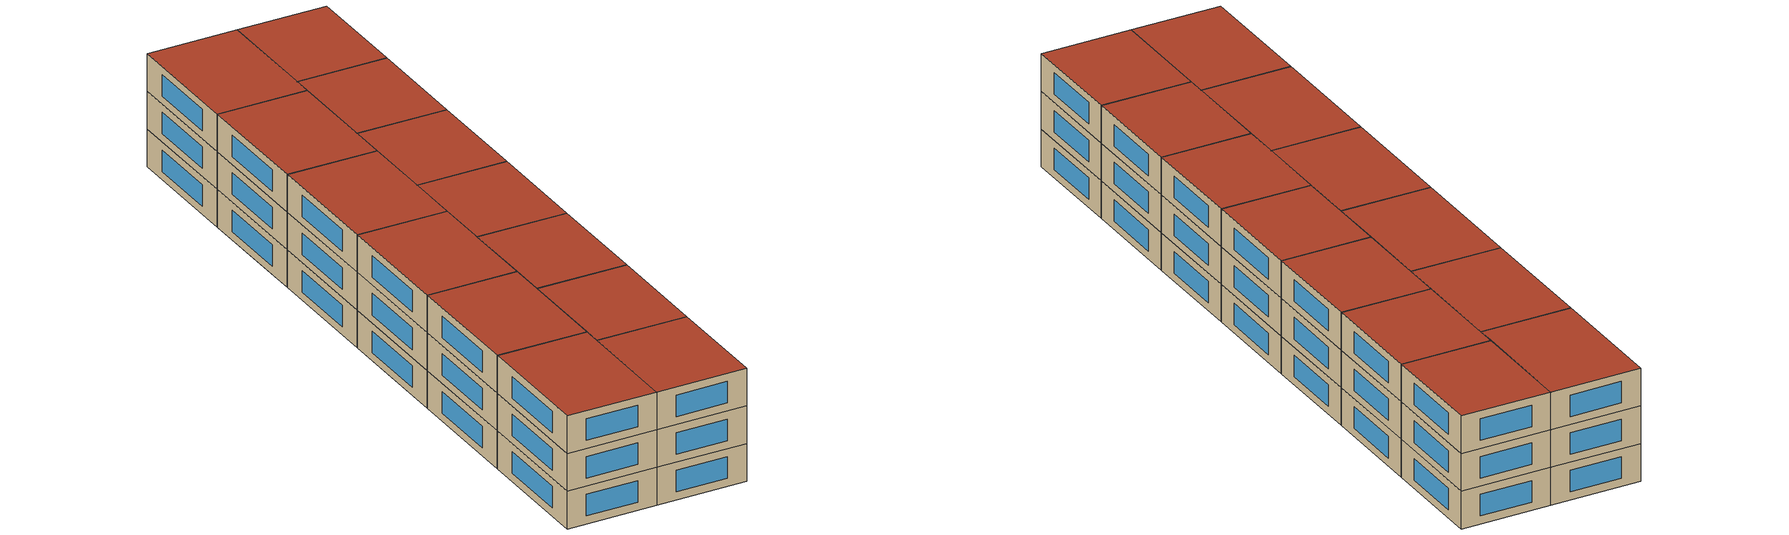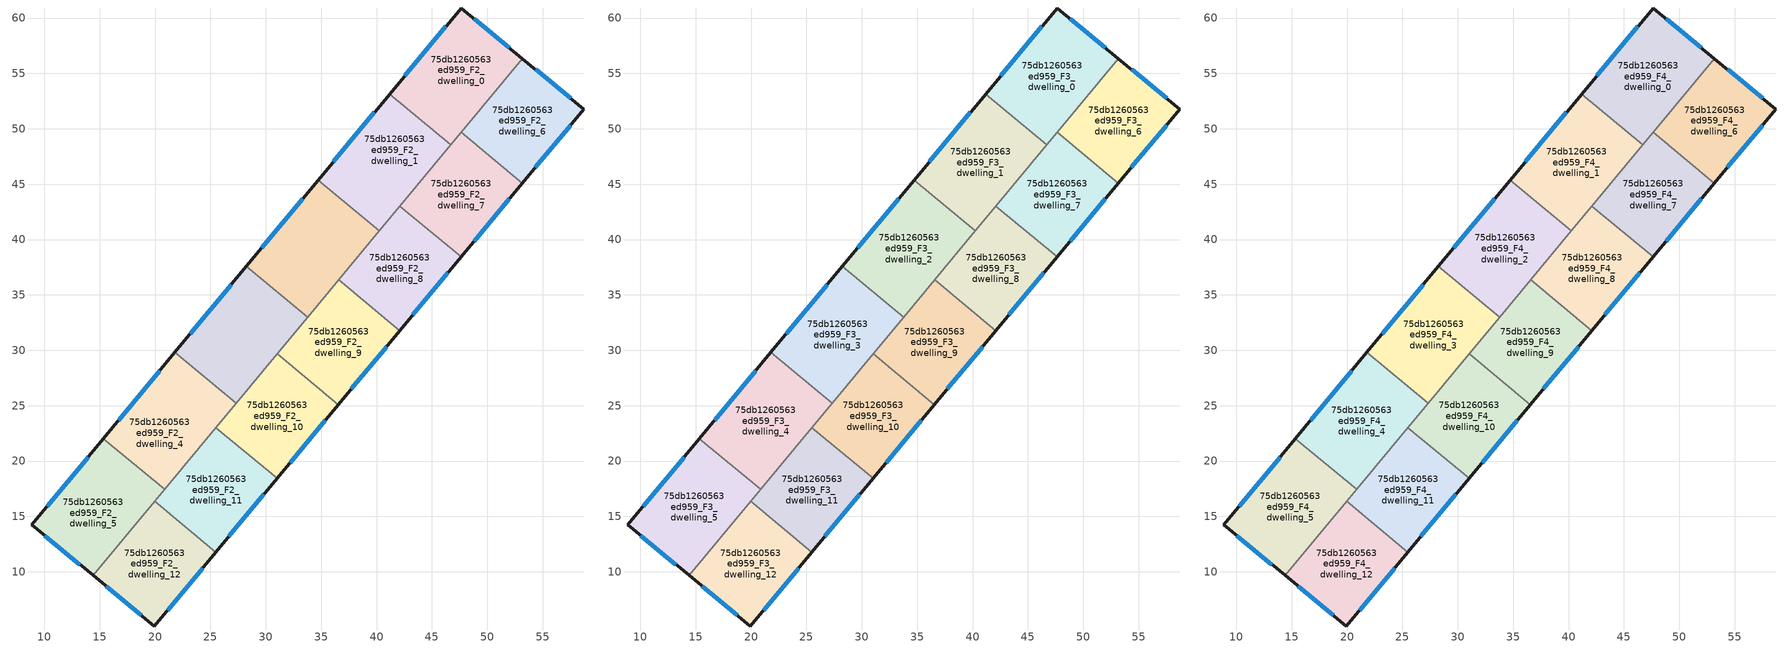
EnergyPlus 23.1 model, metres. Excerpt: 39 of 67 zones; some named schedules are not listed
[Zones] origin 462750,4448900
75db1260563ed959_F2_dwelling_0
 floor to 75db1260563ed959_F1_dwelling_1 (EU_floor_Construction): 53.17,56.34 47.63,49.67 42.11,54.26 47.63,60.9 z6
 floor adiabatic (EU_floor_Construction): 47.63,49.67 46.7,48.55 41.18,53.14 42.11,54.26 z6
 wall outside (EU_wall_Construction): 53.17,56.34 47.63,60.9 41.18,53.14 z6:9
 wall to 75db1260563ed959_F2_dwelling_1 (EU_wall_Construction): 41.18,53.14 46.7,48.55 z6:9
 wall to 75db1260563ed959_F2_dwelling_6 (EU_wall_Construction): 47.64,49.68 53.17,56.34 z6:9
 wall to 75db1260563ed959_F2_dwelling_7 (EU_wall_Construction): 46.7,48.55 47.64,49.68 z6:9
 window (EU_Window_Construction): 51.98,57.31 48.81,59.92 / 46.25,59.24 42.56,54.8 z6.64:8.36
75db1260563ed959_F2_dwelling_1
 floor adiabatic (EU_floor_Construction): 46.7,48.55 42.09,43 36.57,47.59 41.18,53.14 z6
 floor to 75db1260563ed959_F1_dwelling_5 (EU_floor_Construction): 42.09,43 40.24,40.77 34.72,45.36 36.57,47.59 z6
 wall outside (EU_wall_Construction): 41.18,53.14 34.72,45.36 z6:9
 wall to 75db1260563ed959_F2_dwelling_2 (EU_wall_Construction): 34.72,45.36 40.24,40.77 z6:9
 wall to 75db1260563ed959_F2_dwelling_7 (EU_wall_Construction): 42.1,43.01 46.7,48.55 z6:9
 wall to 75db1260563ed959_F2_dwelling_8 (EU_wall_Construction): 40.24,40.77 42.1,43.01 z6:9
 window (EU_Window_Construction): 39.79,51.47 36.1,47.02 z6.64:8.36
75db1260563ed959_F2_dwelling_10
 floor adiabatic (EU_floor_Construction): 36.54,25.08 31.02,18.43 25.49,23.02 31.02,29.67 z6
 floor to 75db1260563ed959_F1_dwelling_6 (EU_floor_Construction): 36.55,25.09 36.54,25.08 31.02,29.67 31.03,29.68 z6
 wall outside (EU_wall_Construction): 31.02,18.43 36.55,25.09 z6:9
 wall to 75db1260563ed959_F2_dwelling_9 (EU_wall_Construction): 36.55,25.09 31.03,29.68 z6:9
 wall to 75db1260563ed959_F2_dwelling_11 (EU_wall_Construction): 25.49,23.02 31.02,18.43 z6:9
 wall to 75db1260563ed959_F2_dwelling_3 (EU_wall_Construction): 31.03,29.68 27.32,25.22 z6:9
 wall to 75db1260563ed959_F2_dwelling_4 (EU_wall_Construction): 27.32,25.22 25.49,23.02 z6:9
 window (EU_Window_Construction): 32.2,19.86 35.37,23.67 z6.64:8.36
75db1260563ed959_F2_dwelling_11
 floor adiabatic (EU_floor_Construction): 31.02,18.43 25.48,11.76 19.96,16.35 25.49,23.02 z6
 wall outside (EU_wall_Construction): 25.48,11.76 31.02,18.43 z6:9
 wall to 75db1260563ed959_F2_dwelling_12 (EU_wall_Construction): 19.96,16.35 25.48,11.76 z6:9
 wall to 75db1260563ed959_F2_dwelling_4 (EU_wall_Construction): 25.49,23.02 20.86,17.44 z6:9
 wall to 75db1260563ed959_F2_dwelling_5 (EU_wall_Construction): 20.86,17.44 19.96,16.35 z6:9
 window (EU_Window_Construction): 26.67,13.19 29.83,17 z6.64:8.36
75db1260563ed959_F2_dwelling_12
 floor to 75db1260563ed959_F1_dwelling_12 (EU_floor_Construction): 25.47,11.75 19.95,5.11 14.41,9.67 19.95,16.34 z6
 floor to 75db1260563ed959_F1_dwelling_10 (EU_floor_Construction): 25.48,11.76 25.47,11.75 19.95,16.34 19.96,16.35 z6
 wall outside (EU_wall_Construction): 14.41,9.67 19.95,5.11 25.48,11.76 z6:9
 wall to 75db1260563ed959_F2_dwelling_5 (EU_wall_Construction): 19.96,16.35 14.41,9.67 z6:9
 window (EU_Window_Construction): 21.14,6.53 24.3,10.34 / 15.6,8.7 18.77,6.09 z6.64:8.36
75db1260563ed959_F2_dwelling_2
 floor adiabatic (EU_floor_Construction): 40.24,40.77 36.56,36.34 31.04,40.93 34.72,45.36 z6
 floor to 75db1260563ed959_F1_dwelling_7 (EU_floor_Construction): 36.56,36.34 33.78,33 28.26,37.58 31.04,40.93 z6
 wall outside (EU_wall_Construction): 34.72,45.36 28.26,37.58 z6:9
 wall to 75db1260563ed959_F2_dwelling_3 (EU_wall_Construction): 28.26,37.58 33.78,33 z6:9
 wall to 75db1260563ed959_F2_dwelling_8 (EU_wall_Construction): 36.57,36.35 40.24,40.77 z6:9
 wall to 75db1260563ed959_F2_dwelling_9 (EU_wall_Construction): 33.78,32.99 36.57,36.35 z6:9
 window (EU_Window_Construction): 33.33,43.69 29.64,39.25 z6.64:8.36
75db1260563ed959_F2_dwelling_3
 floor adiabatic (EU_floor_Construction): 31.02,29.67 27.32,25.22 21.8,29.81 25.5,34.26 z6
 floor to 75db1260563ed959_F1_dwelling_7 (EU_floor_Construction): 33.78,33 31.02,29.67 25.5,34.26 28.26,37.58 z6
 wall outside (EU_wall_Construction): 28.26,37.58 21.8,29.81 z6:9
 wall to 75db1260563ed959_F2_dwelling_4 (EU_wall_Construction): 21.8,29.81 27.32,25.22 z6:9
 wall to 75db1260563ed959_F2_dwelling_9 (EU_wall_Construction): 31.03,29.68 33.78,33 z6:9
 window (EU_Window_Construction): 26.87,35.92 23.18,31.47 z6.64:8.36
75db1260563ed959_F2_dwelling_4
 floor to 75db1260563ed959_F1_dwelling_11 (EU_floor_Construction): 25.48,23.01 20.86,17.44 15.34,22.03 19.96,27.59 z6
 floor adiabatic (EU_floor_Construction): 27.32,25.22 25.48,23.01 19.96,27.59 21.8,29.81 z6
 wall outside (EU_wall_Construction): 21.8,29.81 15.34,22.03 z6:9
 wall to 75db1260563ed959_F2_dwelling_5 (EU_wall_Construction): 15.34,22.03 20.86,17.44 z6:9
 window (EU_Window_Construction): 20.42,28.14 16.72,23.69 z6.64:8.36
75db1260563ed959_F2_dwelling_5
 floor to 75db1260563ed959_F1_dwelling_13 (EU_floor_Construction): 19.94,16.35 14.4,9.68 8.87,14.24 14.42,20.93 z6
 floor to 75db1260563ed959_F1_dwelling_11 (EU_floor_Construction): 20.86,17.44 19.95,16.34 14.42,20.93 15.34,22.03 z6
 wall outside (EU_wall_Construction): 15.34,22.03 8.87,14.24 14.41,9.67 z6:9
 window (EU_Window_Construction): 10.06,13.26 13.22,10.65 / 13.95,20.36 10.26,15.91 z6.64:8.36
75db1260563ed959_F2_dwelling_6
 floor to 75db1260563ed959_F1_dwelling_0 (EU_floor_Construction): 58.71,51.77 53.16,45.09 47.65,49.67 53.18,56.33 z6
 floor to 75db1260563ed959_F1_dwelling_1 (EU_floor_Construction): 53.18,56.33 47.65,49.67 47.64,49.68 53.17,56.34 z6
 wall outside (EU_wall_Construction): 53.16,45.09 58.71,51.77 53.17,56.34 z6:9
 wall to 75db1260563ed959_F2_dwelling_7 (EU_wall_Construction): 47.64,49.68 53.16,45.09 z6:9
 window (EU_Window_Construction): 57.52,52.75 54.35,55.36 / 54.35,46.52 57.52,50.34 z6.64:8.36
75db1260563ed959_F2_dwelling_7
 floor to 75db1260563ed959_F1_dwelling_2 (EU_floor_Construction): 53.16,45.08 47.63,38.43 42.1,43.01 47.63,49.67 z6
 floor to 75db1260563ed959_F1_dwelling_0 (EU_floor_Construction): 53.16,45.09 53.16,45.08 47.64,49.66 47.65,49.67 z6
 wall outside (EU_wall_Construction): 47.63,38.43 53.16,45.09 z6:9
 wall to 75db1260563ed959_F2_dwelling_8 (EU_wall_Construction): 42.1,43.01 47.63,38.43 z6:9
 window (EU_Window_Construction): 48.81,39.85 51.98,43.66 z6.64:8.36
75db1260563ed959_F2_dwelling_8
 floor to 75db1260563ed959_F1_dwelling_4 (EU_floor_Construction): 47.62,38.42 42.09,31.76 36.57,36.35 42.09,43 z6
 floor to 75db1260563ed959_F1_dwelling_2 (EU_floor_Construction): 47.63,38.43 47.62,38.42 42.1,43 42.1,43.01 z6
 wall outside (EU_wall_Construction): 42.09,31.76 47.63,38.43 z6:9
 wall to 75db1260563ed959_F2_dwelling_9 (EU_wall_Construction): 36.57,36.35 42.09,31.76 z6:9
 window (EU_Window_Construction): 43.28,33.19 46.44,37 z6.64:8.36
75db1260563ed959_F2_dwelling_9
 floor to 75db1260563ed959_F1_dwelling_6 (EU_floor_Construction): 42.08,31.75 36.55,25.09 31.03,29.68 36.56,36.34 z6
 floor to 75db1260563ed959_F1_dwelling_4 (EU_floor_Construction): 42.09,31.76 42.08,31.75 36.56,36.34 36.57,36.35 z6
 wall outside (EU_wall_Construction): 36.55,25.09 42.09,31.76 z6:9
 window (EU_Window_Construction): 37.74,26.52 40.9,30.33 z6.64:8.36
75db1260563ed959_F3_dwelling_0
 floor to 75db1260563ed959_F2_dwelling_0 (EU_floor_Construction): 53.17,56.34 46.7,48.55 41.18,53.14 47.63,60.9 z9
 wall outside (EU_wall_Construction): 53.17,56.34 47.63,60.9 41.18,53.14 z9:12
 wall to 75db1260563ed959_F3_dwelling_1 (EU_wall_Construction): 41.18,53.14 46.7,48.55 z9:12
 wall to 75db1260563ed959_F3_dwelling_6 (EU_wall_Construction): 47.64,49.68 53.17,56.34 z9:12
 wall to 75db1260563ed959_F3_dwelling_7 (EU_wall_Construction): 46.7,48.55 47.64,49.68 z9:12
 window (EU_Window_Construction): 51.98,57.31 48.81,59.92 / 46.25,59.24 42.56,54.8 z9.64:11.36
75db1260563ed959_F3_dwelling_1
 floor to 75db1260563ed959_F2_dwelling_1 (EU_floor_Construction): 46.7,48.55 40.24,40.77 34.72,45.36 41.18,53.14 z9
 wall outside (EU_wall_Construction): 41.18,53.14 34.72,45.36 z9:12
 wall to 75db1260563ed959_F3_dwelling_2 (EU_wall_Construction): 34.72,45.36 40.24,40.77 z9:12
 wall to 75db1260563ed959_F3_dwelling_7 (EU_wall_Construction): 42.1,43.01 46.7,48.55 z9:12
 wall to 75db1260563ed959_F3_dwelling_8 (EU_wall_Construction): 40.24,40.77 42.1,43.01 z9:12
 window (EU_Window_Construction): 39.79,51.47 36.1,47.02 z9.64:11.36
75db1260563ed959_F3_dwelling_10
 floor to 75db1260563ed959_F2_dwelling_10 (EU_floor_Construction): 36.55,25.09 31.02,18.43 25.49,23.02 31.03,29.68 z9
 wall outside (EU_wall_Construction): 31.02,18.43 36.55,25.09 z9:12
 wall to 75db1260563ed959_F3_dwelling_9 (EU_wall_Construction): 36.55,25.09 31.03,29.68 z9:12
 wall to 75db1260563ed959_F3_dwelling_11 (EU_wall_Construction): 25.49,23.02 31.02,18.43 z9:12
 wall to 75db1260563ed959_F3_dwelling_3 (EU_wall_Construction): 31.03,29.68 27.32,25.22 z9:12
 wall to 75db1260563ed959_F3_dwelling_4 (EU_wall_Construction): 27.32,25.22 25.49,23.02 z9:12
 window (EU_Window_Construction): 32.2,19.86 35.37,23.67 z9.64:11.36
75db1260563ed959_F3_dwelling_11
 floor to 75db1260563ed959_F2_dwelling_11 (EU_floor_Construction): 31.02,18.43 25.48,11.76 19.96,16.35 25.49,23.02 z9
 wall outside (EU_wall_Construction): 25.48,11.76 31.02,18.43 z9:12
 wall to 75db1260563ed959_F3_dwelling_12 (EU_wall_Construction): 19.96,16.35 25.48,11.76 z9:12
 wall to 75db1260563ed959_F3_dwelling_4 (EU_wall_Construction): 25.49,23.02 20.86,17.44 z9:12
 wall to 75db1260563ed959_F3_dwelling_5 (EU_wall_Construction): 20.86,17.44 19.96,16.35 z9:12
 window (EU_Window_Construction): 26.67,13.19 29.83,17 z9.64:11.36
75db1260563ed959_F3_dwelling_12
 floor to 75db1260563ed959_F2_dwelling_12 (EU_floor_Construction): 25.48,11.76 19.95,5.11 14.41,9.67 19.96,16.35 z9
 wall outside (EU_wall_Construction): 14.41,9.67 19.95,5.11 25.48,11.76 z9:12
 wall to 75db1260563ed959_F3_dwelling_5 (EU_wall_Construction): 19.96,16.35 14.41,9.67 z9:12
 window (EU_Window_Construction): 21.14,6.53 24.3,10.34 / 15.6,8.7 18.77,6.09 z9.64:11.36
75db1260563ed959_F3_dwelling_2
 floor to 75db1260563ed959_F2_dwelling_2 (EU_floor_Construction): 40.24,40.77 33.78,33 28.26,37.58 34.72,45.36 z9
 wall outside (EU_wall_Construction): 34.72,45.36 28.26,37.58 z9:12
 wall to 75db1260563ed959_F3_dwelling_3 (EU_wall_Construction): 28.26,37.58 33.78,33 z9:12
 wall to 75db1260563ed959_F3_dwelling_8 (EU_wall_Construction): 36.57,36.35 40.24,40.77 z9:12
 wall to 75db1260563ed959_F3_dwelling_9 (EU_wall_Construction): 33.78,32.99 36.57,36.35 z9:12
 window (EU_Window_Construction): 33.33,43.69 29.64,39.25 z9.64:11.36
75db1260563ed959_F3_dwelling_3
 floor to 75db1260563ed959_F2_dwelling_3 (EU_floor_Construction): 33.78,33 27.32,25.22 21.8,29.81 28.26,37.58 z9
 wall outside (EU_wall_Construction): 28.26,37.58 21.8,29.81 z9:12
 wall to 75db1260563ed959_F3_dwelling_4 (EU_wall_Construction): 21.8,29.81 27.32,25.22 z9:12
 wall to 75db1260563ed959_F3_dwelling_9 (EU_wall_Construction): 31.03,29.68 33.78,33 z9:12
 window (EU_Window_Construction): 26.87,35.92 23.18,31.47 z9.64:11.36
75db1260563ed959_F3_dwelling_4
 floor to 75db1260563ed959_F2_dwelling_4 (EU_floor_Construction): 27.32,25.22 20.86,17.44 15.34,22.03 21.8,29.81 z9
 wall outside (EU_wall_Construction): 21.8,29.81 15.34,22.03 z9:12
 wall to 75db1260563ed959_F3_dwelling_5 (EU_wall_Construction): 15.34,22.03 20.86,17.44 z9:12
 window (EU_Window_Construction): 20.42,28.14 16.72,23.69 z9.64:11.36
75db1260563ed959_F3_dwelling_5
 floor to 75db1260563ed959_F2_dwelling_5 (EU_floor_Construction): 20.86,17.44 14.41,9.67 8.87,14.24 15.34,22.03 z9
 wall outside (EU_wall_Construction): 15.34,22.03 8.87,14.24 14.41,9.67 z9:12
 window (EU_Window_Construction): 10.06,13.26 13.22,10.65 / 13.95,20.36 10.26,15.91 z9.64:11.36
75db1260563ed959_F3_dwelling_6
 floor to 75db1260563ed959_F2_dwelling_6 (EU_floor_Construction): 58.71,51.77 53.16,45.09 47.64,49.68 53.17,56.34 z9
 wall outside (EU_wall_Construction): 53.16,45.09 58.71,51.77 53.17,56.34 z9:12
 wall to 75db1260563ed959_F3_dwelling_7 (EU_wall_Construction): 47.64,49.68 53.16,45.09 z9:12
 window (EU_Window_Construction): 57.52,52.75 54.35,55.36 / 54.35,46.52 57.52,50.34 z9.64:11.36
75db1260563ed959_F3_dwelling_7
 floor to 75db1260563ed959_F2_dwelling_7 (EU_floor_Construction): 53.16,45.09 47.63,38.43 42.1,43.01 47.64,49.68 z9
 wall outside (EU_wall_Construction): 47.63,38.43 53.16,45.09 z9:12
 wall to 75db1260563ed959_F3_dwelling_8 (EU_wall_Construction): 42.1,43.01 47.63,38.43 z9:12
 window (EU_Window_Construction): 48.81,39.85 51.98,43.66 z9.64:11.36
75db1260563ed959_F3_dwelling_8
 floor to 75db1260563ed959_F2_dwelling_8 (EU_floor_Construction): 47.63,38.43 42.09,31.76 36.57,36.35 42.1,43.01 z9
 wall outside (EU_wall_Construction): 42.09,31.76 47.63,38.43 z9:12
 wall to 75db1260563ed959_F3_dwelling_9 (EU_wall_Construction): 36.57,36.35 42.09,31.76 z9:12
 window (EU_Window_Construction): 43.28,33.19 46.44,37 z9.64:11.36
75db1260563ed959_F3_dwelling_9
 floor to 75db1260563ed959_F2_dwelling_9 (EU_floor_Construction): 42.09,31.76 36.55,25.09 31.03,29.68 36.57,36.35 z9
 wall outside (EU_wall_Construction): 36.55,25.09 42.09,31.76 z9:12
 window (EU_Window_Construction): 37.74,26.52 40.9,30.33 z9.64:11.36
75db1260563ed959_F4_dwelling_0
 floor to 75db1260563ed959_F3_dwelling_0 (EU_floor_Construction): 53.17,56.34 46.7,48.55 41.18,53.14 47.63,60.9 z12
 wall outside (EU_wall_Construction): 53.17,56.34 47.63,60.9 41.18,53.14 z12:15
 wall to 75db1260563ed959_F4_dwelling_1 (EU_wall_Construction): 41.18,53.14 46.7,48.55 z12:15
 wall to 75db1260563ed959_F4_dwelling_6 (EU_wall_Construction): 47.64,49.68 53.17,56.34 z12:15
 wall to 75db1260563ed959_F4_dwelling_7 (EU_wall_Construction): 46.7,48.55 47.64,49.68 z12:15
 window (EU_Window_Construction): 51.98,57.31 48.81,59.92 / 46.25,59.24 42.56,54.8 z12.64:14.36
 roof outside (EU_roof_Construction): 46.7,48.55 53.17,56.34 47.63,60.9 41.18,53.14 z15
75db1260563ed959_F4_dwelling_1
 floor to 75db1260563ed959_F3_dwelling_1 (EU_floor_Construction): 46.7,48.55 40.24,40.77 34.72,45.36 41.18,53.14 z12
 wall outside (EU_wall_Construction): 41.18,53.14 34.72,45.36 z12:15
 wall to 75db1260563ed959_F4_dwelling_2 (EU_wall_Construction): 34.72,45.36 40.24,40.77 z12:15
 wall to 75db1260563ed959_F4_dwelling_7 (EU_wall_Construction): 42.1,43.01 46.7,48.55 z12:15
 wall to 75db1260563ed959_F4_dwelling_8 (EU_wall_Construction): 40.24,40.77 42.1,43.01 z12:15
 window (EU_Window_Construction): 39.79,51.47 36.1,47.02 z12.64:14.36
 roof outside (EU_roof_Construction): 40.24,40.77 46.7,48.55 41.18,53.14 34.72,45.36 z15
75db1260563ed959_F4_dwelling_10
 floor to 75db1260563ed959_F3_dwelling_10 (EU_floor_Construction): 36.55,25.09 31.02,18.43 25.49,23.02 31.03,29.68 z12
 wall outside (EU_wall_Construction): 31.02,18.43 36.55,25.09 z12:15
 wall to 75db1260563ed959_F4_dwelling_9 (EU_wall_Construction): 36.55,25.09 31.03,29.68 z12:15
 wall to 75db1260563ed959_F4_dwelling_11 (EU_wall_Construction): 25.49,23.02 31.02,18.43 z12:15
 wall to 75db1260563ed959_F4_dwelling_3 (EU_wall_Construction): 31.03,29.68 27.32,25.22 z12:15
 wall to 75db1260563ed959_F4_dwelling_4 (EU_wall_Construction): 27.32,25.22 25.49,23.02 z12:15
 window (EU_Window_Construction): 32.2,19.86 35.37,23.67 z12.64:14.36
 roof outside (EU_roof_Construction): 31.02,18.43 36.55,25.09 31.03,29.68 25.49,23.02 z15
75db1260563ed959_F4_dwelling_11
 floor to 75db1260563ed959_F3_dwelling_11 (EU_floor_Construction): 31.02,18.43 25.48,11.76 19.96,16.35 25.49,23.02 z12
 wall outside (EU_wall_Construction): 25.48,11.76 31.02,18.43 z12:15
 wall to 75db1260563ed959_F4_dwelling_12 (EU_wall_Construction): 19.96,16.35 25.48,11.76 z12:15
 wall to 75db1260563ed959_F4_dwelling_4 (EU_wall_Construction): 25.49,23.02 20.86,17.44 z12:15
 wall to 75db1260563ed959_F4_dwelling_5 (EU_wall_Construction): 20.86,17.44 19.96,16.35 z12:15
 window (EU_Window_Construction): 26.67,13.19 29.83,17 z12.64:14.36
 roof outside (EU_roof_Construction): 25.48,11.76 31.02,18.43 25.49,23.02 19.96,16.35 z15
75db1260563ed959_F4_dwelling_12
 floor to 75db1260563ed959_F3_dwelling_12 (EU_floor_Construction): 25.48,11.76 19.95,5.11 14.41,9.67 19.96,16.35 z12
 wall outside (EU_wall_Construction): 14.41,9.67 19.95,5.11 25.48,11.76 z12:15
 wall to 75db1260563ed959_F4_dwelling_5 (EU_wall_Construction): 19.96,16.35 14.41,9.67 z12:15
 window (EU_Window_Construction): 21.14,6.53 24.3,10.34 / 15.6,8.7 18.77,6.09 z12.64:14.36
 roof outside (EU_roof_Construction): 19.95,5.11 25.48,11.76 19.96,16.35 14.41,9.67 z15
75db1260563ed959_F4_dwelling_2
 floor to 75db1260563ed959_F3_dwelling_2 (EU_floor_Construction): 40.24,40.77 33.78,33 28.26,37.58 34.72,45.36 z12
 wall outside (EU_wall_Construction): 34.72,45.36 28.26,37.58 z12:15
 wall to 75db1260563ed959_F4_dwelling_3 (EU_wall_Construction): 28.26,37.58 33.78,33 z12:15
 wall to 75db1260563ed959_F4_dwelling_8 (EU_wall_Construction): 36.57,36.35 40.24,40.77 z12:15
 wall to 75db1260563ed959_F4_dwelling_9 (EU_wall_Construction): 33.78,32.99 36.57,36.35 z12:15
 window (EU_Window_Construction): 33.33,43.69 29.64,39.25 z12.64:14.36
 roof outside (EU_roof_Construction): 33.78,33 40.24,40.77 34.72,45.36 28.26,37.58 z15
75db1260563ed959_F4_dwelling_3
 floor to 75db1260563ed959_F3_dwelling_3 (EU_floor_Construction): 33.78,33 27.32,25.22 21.8,29.81 28.26,37.58 z12
 wall outside (EU_wall_Construction): 28.26,37.58 21.8,29.81 z12:15
 wall to 75db1260563ed959_F4_dwelling_4 (EU_wall_Construction): 21.8,29.81 27.32,25.22 z12:15
 wall to 75db1260563ed959_F4_dwelling_9 (EU_wall_Construction): 31.03,29.68 33.78,33 z12:15
 window (EU_Window_Construction): 26.87,35.92 23.18,31.47 z12.64:14.36
 roof outside (EU_roof_Construction): 27.32,25.22 33.78,33 28.26,37.58 21.8,29.81 z15
75db1260563ed959_F4_dwelling_4
 floor to 75db1260563ed959_F3_dwelling_4 (EU_floor_Construction): 27.32,25.22 20.86,17.44 15.34,22.03 21.8,29.81 z12
 wall outside (EU_wall_Construction): 21.8,29.81 15.34,22.03 z12:15
 wall to 75db1260563ed959_F4_dwelling_5 (EU_wall_Construction): 15.34,22.03 20.86,17.44 z12:15
 window (EU_Window_Construction): 20.42,28.14 16.72,23.69 z12.64:14.36
 roof outside (EU_roof_Construction): 20.86,17.44 27.32,25.22 21.8,29.81 15.34,22.03 z15
75db1260563ed959_F4_dwelling_5
 floor to 75db1260563ed959_F3_dwelling_5 (EU_floor_Construction): 20.86,17.44 14.41,9.67 8.87,14.24 15.34,22.03 z12
 wall outside (EU_wall_Construction): 15.34,22.03 8.87,14.24 14.41,9.67 z12:15
 window (EU_Window_Construction): 10.06,13.26 13.22,10.65 / 13.95,20.36 10.26,15.91 z12.64:14.36
 roof outside (EU_roof_Construction): 14.41,9.67 20.86,17.44 15.34,22.03 8.87,14.24 z15
75db1260563ed959_F4_dwelling_6
 floor to 75db1260563ed959_F3_dwelling_6 (EU_floor_Construction): 58.71,51.77 53.16,45.09 47.64,49.68 53.17,56.34 z12
 wall outside (EU_wall_Construction): 53.16,45.09 58.71,51.77 53.17,56.34 z12:15
 wall to 75db1260563ed959_F4_dwelling_7 (EU_wall_Construction): 47.64,49.68 53.16,45.09 z12:15
 window (EU_Window_Construction): 57.52,52.75 54.35,55.36 / 54.35,46.52 57.52,50.34 z12.64:14.36
 roof outside (EU_roof_Construction): 53.16,45.09 58.71,51.77 53.17,56.34 47.64,49.68 z15
75db1260563ed959_F4_dwelling_7
 floor to 75db1260563ed959_F3_dwelling_7 (EU_floor_Construction): 53.16,45.09 47.63,38.43 42.1,43.01 47.64,49.68 z12
 wall outside (EU_wall_Construction): 47.63,38.43 53.16,45.09 z12:15
 wall to 75db1260563ed959_F4_dwelling_8 (EU_wall_Construction): 42.1,43.01 47.63,38.43 z12:15
 window (EU_Window_Construction): 48.81,39.85 51.98,43.66 z12.64:14.36
 roof outside (EU_roof_Construction): 47.63,38.43 53.16,45.09 47.64,49.68 42.1,43.01 z15
75db1260563ed959_F4_dwelling_8
 floor to 75db1260563ed959_F3_dwelling_8 (EU_floor_Construction): 47.63,38.43 42.09,31.76 36.57,36.35 42.1,43.01 z12
 wall outside (EU_wall_Construction): 42.09,31.76 47.63,38.43 z12:15
 wall to 75db1260563ed959_F4_dwelling_9 (EU_wall_Construction): 36.57,36.35 42.09,31.76 z12:15
 window (EU_Window_Construction): 43.28,33.19 46.44,37 z12.64:14.36
 roof outside (EU_roof_Construction): 42.09,31.76 47.63,38.43 42.1,43.01 36.57,36.35 z15
75db1260563ed959_F4_dwelling_9
 floor to 75db1260563ed959_F3_dwelling_9 (EU_floor_Construction): 42.09,31.76 36.55,25.09 31.03,29.68 36.57,36.35 z12
 wall outside (EU_wall_Construction): 36.55,25.09 42.09,31.76 z12:15
 window (EU_Window_Construction): 37.74,26.52 40.9,30.33 z12.64:14.36
 roof outside (EU_roof_Construction): 36.55,25.09 42.09,31.76 36.57,36.35 31.03,29.68 z15
[Building]
EU S2 Campaign: North Axis=0; Terrain=City; Solar Distribution=FullExterior
[Site:Location]
Yerevan-Zvartnots.Intl.AP: Latitude=40.15; Longitude=44.383; Time Zone=4; Elevation=854
[SizingPeriod:WeatherFileDays]
AnnualSizingPeriod: Begin Month=1; Begin Day of Month=1; End Month=12; End Day of Month=31; Day of Week for Start Day=Monday; Use Weather File Daylight Saving Period=No; Use Weather File Rain and Snow Indicators=No
[MATERIAL]
EU_InternalMass_Material: Roughness=MediumRough; Thickness=0.1; Conductivity=1; Density=1800; Specific Heat=900; Thermal Absorptance=0.9; Solar Absorptance=0.7; Visible Absorptance=0.7
[MATERIAL:NOMASS] Roughness=MediumRough; Thermal Absorptance=0.9; Solar Absorptance=0.7; Visible Absorptance=0.7
Name | Thermal Resistance
EU_wall_NoMass | 1.05043
EU_roof_NoMass | 1.45357
EU_floor_NoMass | 0.478065
[WINDOWMATERIAL:SIMPLEGLAZINGSYSTEM]
EU_Window_SimpleGlazing: UFactor=2.5566; Solar Heat Gain Coefficient=0.75; Visible Transmittance=0.75
[CONSTRUCTION]
EU_wall_Construction: EU_wall_NoMass
EU_roof_Construction: EU_roof_NoMass
EU_floor_Construction: EU_floor_NoMass
EU_Window_Construction: EU_Window_SimpleGlazing
EU_InternalMass_Construction: EU_InternalMass_Material
[ZONE] Type=1; Multiplier=1; Ceiling Height=autocalculate; Floor Area=autocalculate; Part of Total Floor Area=Yes
Name | Volume
75db1260563ed959_F2_dwelling_0; 75db1260563ed959_F3_dwelling_0; 75db1260563ed959_F4_dwelling_0; 75db1260563ed959_F2_dwelling_5; 75db1260563ed959_F3_dwelling_5; 75db1260563ed959_F4_dwelling_5 | 217.751
75db1260563ed959_F2_dwelling_1; 75db1260563ed959_F3_dwelling_1; 75db1260563ed959_F4_dwelling_1; 75db1260563ed959_F2_dwelling_4; 75db1260563ed959_F3_dwelling_4; 75db1260563ed959_F4_dwelling_4 | 217.753
75db1260563ed959_F2_dwelling_10; 75db1260563ed959_F3_dwelling_10; 75db1260563ed959_F4_dwelling_10 | 186.663
75db1260563ed959_F2_dwelling_11; 75db1260563ed959_F3_dwelling_11; 75db1260563ed959_F4_dwelling_11; 75db1260563ed959_F2_dwelling_7; 75db1260563ed959_F3_dwelling_7; 75db1260563ed959_F4_dwelling_7 | 186.68
75db1260563ed959_F2_dwelling_12; 75db1260563ed959_F3_dwelling_12; 75db1260563ed959_F4_dwelling_12; 75db1260563ed959_F2_dwelling_6; 75db1260563ed959_F3_dwelling_6; 75db1260563ed959_F4_dwelling_6 | 186.677
75db1260563ed959_F2_dwelling_2; 75db1260563ed959_F3_dwelling_2; 75db1260563ed959_F4_dwelling_2 | 217.74
75db1260563ed959_F2_dwelling_3; 75db1260563ed959_F3_dwelling_3; 75db1260563ed959_F4_dwelling_3 | 217.723
75db1260563ed959_F2_dwelling_8; 75db1260563ed959_F3_dwelling_8; 75db1260563ed959_F4_dwelling_8 | 186.65
75db1260563ed959_F2_dwelling_9; 75db1260563ed959_F3_dwelling_9; 75db1260563ed959_F4_dwelling_9 | 186.694
[INTERNALMASS] Construction=EU_InternalMass_Construction
Name | Zone or ZoneList | Surface Area
75db1260563ed959_F2_dwelling_0_EU_InternalMass | 75db1260563ed959_F2_dwelling_0 | 72.5836
75db1260563ed959_F2_dwelling_1_EU_InternalMass | 75db1260563ed959_F2_dwelling_1 | 72.5844
75db1260563ed959_F2_dwelling_2_EU_InternalMass | 75db1260563ed959_F2_dwelling_2 | 72.5798
75db1260563ed959_F2_dwelling_3_EU_InternalMass | 75db1260563ed959_F2_dwelling_3 | 72.5743
75db1260563ed959_F2_dwelling_4_EU_InternalMass | 75db1260563ed959_F2_dwelling_4 | 72.5844
75db1260563ed959_F2_dwelling_5_EU_InternalMass | 75db1260563ed959_F2_dwelling_5 | 72.5836
75db1260563ed959_F2_dwelling_6_EU_InternalMass | 75db1260563ed959_F2_dwelling_6 | 62.2257
75db1260563ed959_F2_dwelling_7_EU_InternalMass | 75db1260563ed959_F2_dwelling_7 | 62.2267
75db1260563ed959_F2_dwelling_8_EU_InternalMass | 75db1260563ed959_F2_dwelling_8 | 62.2166
75db1260563ed959_F2_dwelling_9_EU_InternalMass | 75db1260563ed959_F2_dwelling_9 | 62.2312
75db1260563ed959_F2_dwelling_10_EU_InternalMass | 75db1260563ed959_F2_dwelling_10 | 62.2211
75db1260563ed959_F2_dwelling_11_EU_InternalMass | 75db1260563ed959_F2_dwelling_11 | 62.2267
75db1260563ed959_F2_dwelling_12_EU_InternalMass | 75db1260563ed959_F2_dwelling_12 | 62.2257
75db1260563ed959_F3_dwelling_0_EU_InternalMass | 75db1260563ed959_F3_dwelling_0 | 72.5836
75db1260563ed959_F3_dwelling_1_EU_InternalMass | 75db1260563ed959_F3_dwelling_1 | 72.5844
75db1260563ed959_F3_dwelling_2_EU_InternalMass | 75db1260563ed959_F3_dwelling_2 | 72.5798
75db1260563ed959_F3_dwelling_3_EU_InternalMass | 75db1260563ed959_F3_dwelling_3 | 72.5743
75db1260563ed959_F3_dwelling_4_EU_InternalMass | 75db1260563ed959_F3_dwelling_4 | 72.5844
75db1260563ed959_F3_dwelling_5_EU_InternalMass | 75db1260563ed959_F3_dwelling_5 | 72.5836
75db1260563ed959_F3_dwelling_6_EU_InternalMass | 75db1260563ed959_F3_dwelling_6 | 62.2257
75db1260563ed959_F3_dwelling_7_EU_InternalMass | 75db1260563ed959_F3_dwelling_7 | 62.2267
75db1260563ed959_F3_dwelling_8_EU_InternalMass | 75db1260563ed959_F3_dwelling_8 | 62.2166
75db1260563ed959_F3_dwelling_9_EU_InternalMass | 75db1260563ed959_F3_dwelling_9 | 62.2312
75db1260563ed959_F3_dwelling_10_EU_InternalMass | 75db1260563ed959_F3_dwelling_10 | 62.2211
75db1260563ed959_F3_dwelling_11_EU_InternalMass | 75db1260563ed959_F3_dwelling_11 | 62.2267
75db1260563ed959_F3_dwelling_12_EU_InternalMass | 75db1260563ed959_F3_dwelling_12 | 62.2257
75db1260563ed959_F4_dwelling_0_EU_InternalMass | 75db1260563ed959_F4_dwelling_0 | 72.5836
75db1260563ed959_F4_dwelling_1_EU_InternalMass | 75db1260563ed959_F4_dwelling_1 | 72.5844
75db1260563ed959_F4_dwelling_2_EU_InternalMass | 75db1260563ed959_F4_dwelling_2 | 72.5798
75db1260563ed959_F4_dwelling_3_EU_InternalMass | 75db1260563ed959_F4_dwelling_3 | 72.5743
75db1260563ed959_F4_dwelling_4_EU_InternalMass | 75db1260563ed959_F4_dwelling_4 | 72.5844
75db1260563ed959_F4_dwelling_5_EU_InternalMass | 75db1260563ed959_F4_dwelling_5 | 72.5836
75db1260563ed959_F4_dwelling_6_EU_InternalMass | 75db1260563ed959_F4_dwelling_6 | 62.2257
75db1260563ed959_F4_dwelling_7_EU_InternalMass | 75db1260563ed959_F4_dwelling_7 | 62.2267
75db1260563ed959_F4_dwelling_8_EU_InternalMass | 75db1260563ed959_F4_dwelling_8 | 62.2166
75db1260563ed959_F4_dwelling_9_EU_InternalMass | 75db1260563ed959_F4_dwelling_9 | 62.2312
75db1260563ed959_F4_dwelling_10_EU_InternalMass | 75db1260563ed959_F4_dwelling_10 | 62.2211
75db1260563ed959_F4_dwelling_11_EU_InternalMass | 75db1260563ed959_F4_dwelling_11 | 62.2267
75db1260563ed959_F4_dwelling_12_EU_InternalMass | 75db1260563ed959_F4_dwelling_12 | 62.2257
[OTHEREQUIPMENT] Fuel Type=Electricity; Design Level Calculation Method=Watts/Area; Power per Zone Floor Area=1; Fraction Latent=0; Fraction Radiant=0; Fraction Lost=0; Carbon Dioxide Generation Rate=0; EndUse Subcategory=EU_Step8_InternalGains
Name | Zone or ZoneList or Space or SpaceList | Schedule
EU_Step8_InternalGain_75db1260563ed959_F2_dwelling_0_f000 | 75db1260563ed959_F2_dwelling_0 | EU_Step8_GainSchedule_75db1260563ed959_F2_dwelling_0_f000
EU_Step8_InternalGain_75db1260563ed959_F2_dwelling_1_f000 | 75db1260563ed959_F2_dwelling_1 | EU_Step8_GainSchedule_75db1260563ed959_F2_dwelling_1_f000
EU_Step8_InternalGain_75db1260563ed959_F2_dwelling_2_f000 | 75db1260563ed959_F2_dwelling_2 | EU_Step8_GainSchedule_75db1260563ed959_F2_dwelling_2_f000
EU_Step8_InternalGain_75db1260563ed959_F2_dwelling_3_f000 | 75db1260563ed959_F2_dwelling_3 | EU_Step8_GainSchedule_75db1260563ed959_F2_dwelling_3_f000
EU_Step8_InternalGain_75db1260563ed959_F2_dwelling_4_f000 | 75db1260563ed959_F2_dwelling_4 | EU_Step8_GainSchedule_75db1260563ed959_F2_dwelling_4_f000
EU_Step8_InternalGain_75db1260563ed959_F2_dwelling_5_f000 | 75db1260563ed959_F2_dwelling_5 | EU_Step8_GainSchedule_75db1260563ed959_F2_dwelling_5_f000
EU_Step8_InternalGain_75db1260563ed959_F2_dwelling_6_f000 | 75db1260563ed959_F2_dwelling_6 | EU_Step8_GainSchedule_75db1260563ed959_F2_dwelling_6_f000
EU_Step8_InternalGain_75db1260563ed959_F2_dwelling_7_f000 | 75db1260563ed959_F2_dwelling_7 | EU_Step8_GainSchedule_75db1260563ed959_F2_dwelling_7_f000
EU_Step8_InternalGain_75db1260563ed959_F2_dwelling_8_f000 | 75db1260563ed959_F2_dwelling_8 | EU_Step8_GainSchedule_75db1260563ed959_F2_dwelling_8_f000
EU_Step8_InternalGain_75db1260563ed959_F2_dwelling_9_f000 | 75db1260563ed959_F2_dwelling_9 | EU_Step8_GainSchedule_75db1260563ed959_F2_dwelling_9_f000
EU_Step8_InternalGain_75db1260563ed959_F2_dwelling_10_f000 | 75db1260563ed959_F2_dwelling_10 | EU_Step8_GainSchedule_75db1260563ed959_F2_dwelling_10_f000
EU_Step8_InternalGain_75db1260563ed959_F2_dwelling_11_f000 | 75db1260563ed959_F2_dwelling_11 | EU_Step8_GainSchedule_75db1260563ed959_F2_dwelling_11_f000
EU_Step8_InternalGain_75db1260563ed959_F2_dwelling_12_f000 | 75db1260563ed959_F2_dwelling_12 | EU_Step8_GainSchedule_75db1260563ed959_F2_dwelling_12_f000
EU_Step8_InternalGain_75db1260563ed959_F3_dwelling_0_f000 | 75db1260563ed959_F3_dwelling_0 | EU_Step8_GainSchedule_75db1260563ed959_F3_dwelling_0_f000
EU_Step8_InternalGain_75db1260563ed959_F3_dwelling_1_f000 | 75db1260563ed959_F3_dwelling_1 | EU_Step8_GainSchedule_75db1260563ed959_F3_dwelling_1_f000
EU_Step8_InternalGain_75db1260563ed959_F3_dwelling_2_f000 | 75db1260563ed959_F3_dwelling_2 | EU_Step8_GainSchedule_75db1260563ed959_F3_dwelling_2_f000
EU_Step8_InternalGain_75db1260563ed959_F3_dwelling_3_f000 | 75db1260563ed959_F3_dwelling_3 | EU_Step8_GainSchedule_75db1260563ed959_F3_dwelling_3_f000
EU_Step8_InternalGain_75db1260563ed959_F3_dwelling_4_f000 | 75db1260563ed959_F3_dwelling_4 | EU_Step8_GainSchedule_75db1260563ed959_F3_dwelling_4_f000
EU_Step8_InternalGain_75db1260563ed959_F3_dwelling_5_f000 | 75db1260563ed959_F3_dwelling_5 | EU_Step8_GainSchedule_75db1260563ed959_F3_dwelling_5_f000
EU_Step8_InternalGain_75db1260563ed959_F3_dwelling_6_f000 | 75db1260563ed959_F3_dwelling_6 | EU_Step8_GainSchedule_75db1260563ed959_F3_dwelling_6_f000
EU_Step8_InternalGain_75db1260563ed959_F3_dwelling_7_f000 | 75db1260563ed959_F3_dwelling_7 | EU_Step8_GainSchedule_75db1260563ed959_F3_dwelling_7_f000
EU_Step8_InternalGain_75db1260563ed959_F3_dwelling_8_f000 | 75db1260563ed959_F3_dwelling_8 | EU_Step8_GainSchedule_75db1260563ed959_F3_dwelling_8_f000
EU_Step8_InternalGain_75db1260563ed959_F3_dwelling_9_f000 | 75db1260563ed959_F3_dwelling_9 | EU_Step8_GainSchedule_75db1260563ed959_F3_dwelling_9_f000
EU_Step8_InternalGain_75db1260563ed959_F3_dwelling_10_f000 | 75db1260563ed959_F3_dwelling_10 | EU_Step8_GainSchedule_75db1260563ed959_F3_dwelling_10_f000
EU_Step8_InternalGain_75db1260563ed959_F3_dwelling_11_f000 | 75db1260563ed959_F3_dwelling_11 | EU_Step8_GainSchedule_75db1260563ed959_F3_dwelling_11_f000
EU_Step8_InternalGain_75db1260563ed959_F3_dwelling_12_f000 | 75db1260563ed959_F3_dwelling_12 | EU_Step8_GainSchedule_75db1260563ed959_F3_dwelling_12_f000
EU_Step8_InternalGain_75db1260563ed959_F4_dwelling_0_f000 | 75db1260563ed959_F4_dwelling_0 | EU_Step8_GainSchedule_75db1260563ed959_F4_dwelling_0_f000
EU_Step8_InternalGain_75db1260563ed959_F4_dwelling_1_f000 | 75db1260563ed959_F4_dwelling_1 | EU_Step8_GainSchedule_75db1260563ed959_F4_dwelling_1_f000
EU_Step8_InternalGain_75db1260563ed959_F4_dwelling_2_f000 | 75db1260563ed959_F4_dwelling_2 | EU_Step8_GainSchedule_75db1260563ed959_F4_dwelling_2_f000
EU_Step8_InternalGain_75db1260563ed959_F4_dwelling_3_f000 | 75db1260563ed959_F4_dwelling_3 | EU_Step8_GainSchedule_75db1260563ed959_F4_dwelling_3_f000
EU_Step8_InternalGain_75db1260563ed959_F4_dwelling_4_f000 | 75db1260563ed959_F4_dwelling_4 | EU_Step8_GainSchedule_75db1260563ed959_F4_dwelling_4_f000
EU_Step8_InternalGain_75db1260563ed959_F4_dwelling_5_f000 | 75db1260563ed959_F4_dwelling_5 | EU_Step8_GainSchedule_75db1260563ed959_F4_dwelling_5_f000
EU_Step8_InternalGain_75db1260563ed959_F4_dwelling_6_f000 | 75db1260563ed959_F4_dwelling_6 | EU_Step8_GainSchedule_75db1260563ed959_F4_dwelling_6_f000
EU_Step8_InternalGain_75db1260563ed959_F4_dwelling_7_f000 | 75db1260563ed959_F4_dwelling_7 | EU_Step8_GainSchedule_75db1260563ed959_F4_dwelling_7_f000
EU_Step8_InternalGain_75db1260563ed959_F4_dwelling_8_f000 | 75db1260563ed959_F4_dwelling_8 | EU_Step8_GainSchedule_75db1260563ed959_F4_dwelling_8_f000
EU_Step8_InternalGain_75db1260563ed959_F4_dwelling_9_f000 | 75db1260563ed959_F4_dwelling_9 | EU_Step8_GainSchedule_75db1260563ed959_F4_dwelling_9_f000
EU_Step8_InternalGain_75db1260563ed959_F4_dwelling_10_f000 | 75db1260563ed959_F4_dwelling_10 | EU_Step8_GainSchedule_75db1260563ed959_F4_dwelling_10_f000
EU_Step8_InternalGain_75db1260563ed959_F4_dwelling_11_f000 | 75db1260563ed959_F4_dwelling_11 | EU_Step8_GainSchedule_75db1260563ed959_F4_dwelling_11_f000
EU_Step8_InternalGain_75db1260563ed959_F4_dwelling_12_f000 | 75db1260563ed959_F4_dwelling_12 | EU_Step8_GainSchedule_75db1260563ed959_F4_dwelling_12_f000
[ZONEVENTILATION:DESIGNFLOWRATE] Schedule=EU_AlwaysOn; Design Flow Rate Calculation Method=AirChanges/Hour; Air Changes per Hour=0.557805; Ventilation Type=Natural; Fan Pressure Rise=0; Fan Total Efficiency=1; Constant Term Coefficient=1; Temperature Term Coefficient=0; Velocity Term Coefficient=0; Velocity Squared Term Coefficient=0; Minimum Indoor Temperature=-100; Maximum Indoor Temperature=100; Delta Temperature=-100; Minimum Outdoor Temperature=-100; Maximum Outdoor Temperature=100; Maximum Wind Speed=40
Name | Zone or ZoneList or Space or SpaceList
EU_ConstantAir_75db1260563ed959_F2_dwelling_0 | 75db1260563ed959_F2_dwelling_0
EU_ConstantAir_75db1260563ed959_F2_dwelling_1 | 75db1260563ed959_F2_dwelling_1
EU_ConstantAir_75db1260563ed959_F2_dwelling_2 | 75db1260563ed959_F2_dwelling_2
EU_ConstantAir_75db1260563ed959_F2_dwelling_3 | 75db1260563ed959_F2_dwelling_3
EU_ConstantAir_75db1260563ed959_F2_dwelling_4 | 75db1260563ed959_F2_dwelling_4
EU_ConstantAir_75db1260563ed959_F2_dwelling_5 | 75db1260563ed959_F2_dwelling_5
EU_ConstantAir_75db1260563ed959_F2_dwelling_6 | 75db1260563ed959_F2_dwelling_6
EU_ConstantAir_75db1260563ed959_F2_dwelling_7 | 75db1260563ed959_F2_dwelling_7
EU_ConstantAir_75db1260563ed959_F2_dwelling_8 | 75db1260563ed959_F2_dwelling_8
EU_ConstantAir_75db1260563ed959_F2_dwelling_9 | 75db1260563ed959_F2_dwelling_9
EU_ConstantAir_75db1260563ed959_F2_dwelling_10 | 75db1260563ed959_F2_dwelling_10
EU_ConstantAir_75db1260563ed959_F2_dwelling_11 | 75db1260563ed959_F2_dwelling_11
EU_ConstantAir_75db1260563ed959_F2_dwelling_12 | 75db1260563ed959_F2_dwelling_12
EU_ConstantAir_75db1260563ed959_F3_dwelling_0 | 75db1260563ed959_F3_dwelling_0
EU_ConstantAir_75db1260563ed959_F3_dwelling_1 | 75db1260563ed959_F3_dwelling_1
EU_ConstantAir_75db1260563ed959_F3_dwelling_2 | 75db1260563ed959_F3_dwelling_2
EU_ConstantAir_75db1260563ed959_F3_dwelling_3 | 75db1260563ed959_F3_dwelling_3
EU_ConstantAir_75db1260563ed959_F3_dwelling_4 | 75db1260563ed959_F3_dwelling_4
EU_ConstantAir_75db1260563ed959_F3_dwelling_5 | 75db1260563ed959_F3_dwelling_5
EU_ConstantAir_75db1260563ed959_F3_dwelling_6 | 75db1260563ed959_F3_dwelling_6
EU_ConstantAir_75db1260563ed959_F3_dwelling_7 | 75db1260563ed959_F3_dwelling_7
EU_ConstantAir_75db1260563ed959_F3_dwelling_8 | 75db1260563ed959_F3_dwelling_8
EU_ConstantAir_75db1260563ed959_F3_dwelling_9 | 75db1260563ed959_F3_dwelling_9
EU_ConstantAir_75db1260563ed959_F3_dwelling_10 | 75db1260563ed959_F3_dwelling_10
EU_ConstantAir_75db1260563ed959_F3_dwelling_11 | 75db1260563ed959_F3_dwelling_11
EU_ConstantAir_75db1260563ed959_F3_dwelling_12 | 75db1260563ed959_F3_dwelling_12
EU_ConstantAir_75db1260563ed959_F4_dwelling_0 | 75db1260563ed959_F4_dwelling_0
EU_ConstantAir_75db1260563ed959_F4_dwelling_1 | 75db1260563ed959_F4_dwelling_1
EU_ConstantAir_75db1260563ed959_F4_dwelling_2 | 75db1260563ed959_F4_dwelling_2
EU_ConstantAir_75db1260563ed959_F4_dwelling_3 | 75db1260563ed959_F4_dwelling_3
EU_ConstantAir_75db1260563ed959_F4_dwelling_4 | 75db1260563ed959_F4_dwelling_4
EU_ConstantAir_75db1260563ed959_F4_dwelling_5 | 75db1260563ed959_F4_dwelling_5
EU_ConstantAir_75db1260563ed959_F4_dwelling_6 | 75db1260563ed959_F4_dwelling_6
EU_ConstantAir_75db1260563ed959_F4_dwelling_7 | 75db1260563ed959_F4_dwelling_7
EU_ConstantAir_75db1260563ed959_F4_dwelling_8 | 75db1260563ed959_F4_dwelling_8
EU_ConstantAir_75db1260563ed959_F4_dwelling_9 | 75db1260563ed959_F4_dwelling_9
EU_ConstantAir_75db1260563ed959_F4_dwelling_10 | 75db1260563ed959_F4_dwelling_10
EU_ConstantAir_75db1260563ed959_F4_dwelling_11 | 75db1260563ed959_F4_dwelling_11
EU_ConstantAir_75db1260563ed959_F4_dwelling_12 | 75db1260563ed959_F4_dwelling_12
[HVACTEMPLATE:ZONE:IDEALLOADSAIRSYSTEM] System Availability Schedule=EU_AlwaysOn; Maximum Heating Supply Air Temperature=50; Minimum Cooling Supply Air Temperature=13; Maximum Heating Supply Air Humidity Ratio=0.0156; Minimum Cooling Supply Air Humidity Ratio=0.0077; Heating Limit=NoLimit; Cooling Limit=NoLimit; Heating Availability Schedule=EU_AlwaysOn; Cooling Availability Schedule=EU_CoolingOff; Dehumidification Control Type=ConstantSensibleHeatRatio; Cooling Sensible Heat Ratio=0.7; Dehumidification Setpoint=60; Humidification Control Type=None; Humidification Setpoint=30; Outdoor Air Method=None; Outdoor Air Flow Rate per Person=0.00944; Outdoor Air Flow Rate per Zone Floor Area=0; Outdoor Air Flow Rate per Zone=0; Demand Controlled Ventilation Type=None; Outdoor Air Economizer Type=NoEconomizer; Heat Recovery Type=None; Sensible Heat Recovery Effectiveness=0.7; Latent Heat Recovery Effectiveness=0.65
Name | Template Thermostat
75db1260563ed959_F2_dwelling_0 | EU_HeatOnly_75db1260563ed959_F2_dwelling_0
75db1260563ed959_F2_dwelling_1 | EU_HeatOnly_75db1260563ed959_F2_dwelling_1
75db1260563ed959_F2_dwelling_2 | EU_HeatOnly_75db1260563ed959_F2_dwelling_2
75db1260563ed959_F2_dwelling_3 | EU_HeatOnly_75db1260563ed959_F2_dwelling_3
75db1260563ed959_F2_dwelling_4 | EU_HeatOnly_75db1260563ed959_F2_dwelling_4
75db1260563ed959_F2_dwelling_5 | EU_HeatOnly_75db1260563ed959_F2_dwelling_5
75db1260563ed959_F2_dwelling_6 | EU_HeatOnly_75db1260563ed959_F2_dwelling_6
75db1260563ed959_F2_dwelling_7 | EU_HeatOnly_75db1260563ed959_F2_dwelling_7
75db1260563ed959_F2_dwelling_8 | EU_HeatOnly_75db1260563ed959_F2_dwelling_8
75db1260563ed959_F2_dwelling_9 | EU_HeatOnly_75db1260563ed959_F2_dwelling_9
75db1260563ed959_F2_dwelling_10 | EU_HeatOnly_75db1260563ed959_F2_dwelling_10
75db1260563ed959_F2_dwelling_11 | EU_HeatOnly_75db1260563ed959_F2_dwelling_11
75db1260563ed959_F2_dwelling_12 | EU_HeatOnly_75db1260563ed959_F2_dwelling_12
75db1260563ed959_F3_dwelling_0 | EU_HeatOnly_75db1260563ed959_F3_dwelling_0
75db1260563ed959_F3_dwelling_1 | EU_HeatOnly_75db1260563ed959_F3_dwelling_1
75db1260563ed959_F3_dwelling_2 | EU_HeatOnly_75db1260563ed959_F3_dwelling_2
75db1260563ed959_F3_dwelling_3 | EU_HeatOnly_75db1260563ed959_F3_dwelling_3
75db1260563ed959_F3_dwelling_4 | EU_HeatOnly_75db1260563ed959_F3_dwelling_4
75db1260563ed959_F3_dwelling_5 | EU_HeatOnly_75db1260563ed959_F3_dwelling_5
75db1260563ed959_F3_dwelling_6 | EU_HeatOnly_75db1260563ed959_F3_dwelling_6
75db1260563ed959_F3_dwelling_7 | EU_HeatOnly_75db1260563ed959_F3_dwelling_7
75db1260563ed959_F3_dwelling_8 | EU_HeatOnly_75db1260563ed959_F3_dwelling_8
75db1260563ed959_F3_dwelling_9 | EU_HeatOnly_75db1260563ed959_F3_dwelling_9
75db1260563ed959_F3_dwelling_10 | EU_HeatOnly_75db1260563ed959_F3_dwelling_10
75db1260563ed959_F3_dwelling_11 | EU_HeatOnly_75db1260563ed959_F3_dwelling_11
75db1260563ed959_F3_dwelling_12 | EU_HeatOnly_75db1260563ed959_F3_dwelling_12
75db1260563ed959_F4_dwelling_0 | EU_HeatOnly_75db1260563ed959_F4_dwelling_0
75db1260563ed959_F4_dwelling_1 | EU_HeatOnly_75db1260563ed959_F4_dwelling_1
75db1260563ed959_F4_dwelling_2 | EU_HeatOnly_75db1260563ed959_F4_dwelling_2
75db1260563ed959_F4_dwelling_3 | EU_HeatOnly_75db1260563ed959_F4_dwelling_3
75db1260563ed959_F4_dwelling_4 | EU_HeatOnly_75db1260563ed959_F4_dwelling_4
75db1260563ed959_F4_dwelling_5 | EU_HeatOnly_75db1260563ed959_F4_dwelling_5
75db1260563ed959_F4_dwelling_6 | EU_HeatOnly_75db1260563ed959_F4_dwelling_6
75db1260563ed959_F4_dwelling_7 | EU_HeatOnly_75db1260563ed959_F4_dwelling_7
75db1260563ed959_F4_dwelling_8 | EU_HeatOnly_75db1260563ed959_F4_dwelling_8
75db1260563ed959_F4_dwelling_9 | EU_HeatOnly_75db1260563ed959_F4_dwelling_9
75db1260563ed959_F4_dwelling_10 | EU_HeatOnly_75db1260563ed959_F4_dwelling_10
75db1260563ed959_F4_dwelling_11 | EU_HeatOnly_75db1260563ed959_F4_dwelling_11
75db1260563ed959_F4_dwelling_12 | EU_HeatOnly_75db1260563ed959_F4_dwelling_12
[SIZING:ZONE] Zone Cooling Design Supply Air Temperature Input Method=SupplyAirTemperature; Zone Cooling Design Supply Air Temperature=13; Zone Heating Design Supply Air Temperature Input Method=SupplyAirTemperature; Zone Heating Design Supply Air Temperature=50; Zone Cooling Design Supply Air Humidity Ratio=0.008; Zone Heating Design Supply Air Humidity Ratio=0.008; Cooling Design Air Flow Method=DesignDay; Cooling Design Air Flow Rate=0; Cooling Minimum Air Flow per Zone Floor Area=0.000762; Cooling Minimum Air Flow=0; Cooling Minimum Air Flow Fraction=0.2; Heating Design Air Flow Method=DesignDay; Heating Design Air Flow Rate=0; Heating Maximum Air Flow per Zone Floor Area=0.002032; Heating Maximum Air Flow=0.141576; Heating Maximum Air Flow Fraction=0.3; Account for Dedicated Outdoor Air System=No; Dedicated Outdoor Air System Control Strategy=NeutralSupplyAir; Dedicated Outdoor Air Low Setpoint Temperature for Design=autosize; Dedicated Outdoor Air High Setpoint Temperature for Design=autosize; Zone Load Sizing Method=Sensible Load Only No Latent Load; Zone Latent Cooling Design Supply Air Humidity Ratio Input Method=HumidityRatioDifference; Zone Cooling Design Supply Air Humidity Ratio Difference=0.005; Zone Latent Heating Design Supply Air Humidity Ratio Input Method=HumidityRatioDifference; Zone Humidification Design Supply Air Humidity Ratio Difference=0.005
75db1260563ed959_F2_dwelling_0; 75db1260563ed959_F2_dwelling_1; 75db1260563ed959_F2_dwelling_2; 75db1260563ed959_F2_dwelling_3; 75db1260563ed959_F2_dwelling_4; 75db1260563ed959_F2_dwelling_5; 75db1260563ed959_F2_dwelling_6; 75db1260563ed959_F2_dwelling_7; 75db1260563ed959_F2_dwelling_8; 75db1260563ed959_F2_dwelling_9; 75db1260563ed959_F2_dwelling_10; 75db1260563ed959_F2_dwelling_11; 75db1260563ed959_F2_dwelling_12; 75db1260563ed959_F3_dwelling_0; 75db1260563ed959_F3_dwelling_1; 75db1260563ed959_F3_dwelling_2; 75db1260563ed959_F3_dwelling_3; 75db1260563ed959_F3_dwelling_4; 75db1260563ed959_F3_dwelling_5; 75db1260563ed959_F3_dwelling_6; 75db1260563ed959_F3_dwelling_7; 75db1260563ed959_F3_dwelling_8; 75db1260563ed959_F3_dwelling_9; 75db1260563ed959_F3_dwelling_10; 75db1260563ed959_F3_dwelling_11; 75db1260563ed959_F3_dwelling_12; 75db1260563ed959_F4_dwelling_0; 75db1260563ed959_F4_dwelling_1; 75db1260563ed959_F4_dwelling_2; 75db1260563ed959_F4_dwelling_3; 75db1260563ed959_F4_dwelling_4; 75db1260563ed959_F4_dwelling_5; 75db1260563ed959_F4_dwelling_6; 75db1260563ed959_F4_dwelling_7; 75db1260563ed959_F4_dwelling_8; 75db1260563ed959_F4_dwelling_9; 75db1260563ed959_F4_dwelling_10; 75db1260563ed959_F4_dwelling_11; 75db1260563ed959_F4_dwelling_12
[SCHEDULE:FILE] Column Number=1; Rows to Skip at Top=0; Number of Hours of Data=8760; Column Separator=Comma; Interpolate to Timestep=No; Minutes per Item=60; Adjust Schedule for Daylight Savings=Yes
Name | File
EU_Step8_GainSchedule_75db1260563ed959_F2_dwelling_0_f000 | ../../schedules/75db1260563ed959/75db1260563ed959_F2_dwelling_0_f000_gain.csv
EU_Step8_GainSchedule_75db1260563ed959_F2_dwelling_1_f000 | ../../schedules/75db1260563ed959/75db1260563ed959_F2_dwelling_1_f000_gain.csv
EU_Step8_GainSchedule_75db1260563ed959_F2_dwelling_2_f000 | ../../schedules/75db1260563ed959/75db1260563ed959_F2_dwelling_2_f000_gain.csv
EU_Step8_GainSchedule_75db1260563ed959_F2_dwelling_3_f000 | ../../schedules/75db1260563ed959/75db1260563ed959_F2_dwelling_3_f000_gain.csv
EU_Step8_GainSchedule_75db1260563ed959_F2_dwelling_4_f000 | ../../schedules/75db1260563ed959/75db1260563ed959_F2_dwelling_4_f000_gain.csv
EU_Step8_GainSchedule_75db1260563ed959_F2_dwelling_5_f000 | ../../schedules/75db1260563ed959/75db1260563ed959_F2_dwelling_5_f000_gain.csv
EU_Step8_GainSchedule_75db1260563ed959_F2_dwelling_6_f000 | ../../schedules/75db1260563ed959/75db1260563ed959_F2_dwelling_6_f000_gain.csv
EU_Step8_GainSchedule_75db1260563ed959_F2_dwelling_7_f000 | ../../schedules/75db1260563ed959/75db1260563ed959_F2_dwelling_7_f000_gain.csv
EU_Step8_GainSchedule_75db1260563ed959_F2_dwelling_8_f000 | ../../schedules/75db1260563ed959/75db1260563ed959_F2_dwelling_8_f000_gain.csv
EU_Step8_GainSchedule_75db1260563ed959_F2_dwelling_9_f000 | ../../schedules/75db1260563ed959/75db1260563ed959_F2_dwelling_9_f000_gain.csv
EU_Step8_GainSchedule_75db1260563ed959_F2_dwelling_10_f000 | ../../schedules/75db1260563ed959/75db1260563ed959_F2_dwelling_10_f000_gain.csv
EU_Step8_GainSchedule_75db1260563ed959_F2_dwelling_11_f000 | ../../schedules/75db1260563ed959/75db1260563ed959_F2_dwelling_11_f000_gain.csv
EU_Step8_GainSchedule_75db1260563ed959_F2_dwelling_12_f000 | ../../schedules/75db1260563ed959/75db1260563ed959_F2_dwelling_12_f000_gain.csv
EU_Step8_GainSchedule_75db1260563ed959_F3_dwelling_0_f000 | ../../schedules/75db1260563ed959/75db1260563ed959_F3_dwelling_0_f000_gain.csv
EU_Step8_GainSchedule_75db1260563ed959_F3_dwelling_1_f000 | ../../schedules/75db1260563ed959/75db1260563ed959_F3_dwelling_1_f000_gain.csv
EU_Step8_GainSchedule_75db1260563ed959_F3_dwelling_2_f000 | ../../schedules/75db1260563ed959/75db1260563ed959_F3_dwelling_2_f000_gain.csv
EU_Step8_GainSchedule_75db1260563ed959_F3_dwelling_3_f000 | ../../schedules/75db1260563ed959/75db1260563ed959_F3_dwelling_3_f000_gain.csv
EU_Step8_GainSchedule_75db1260563ed959_F3_dwelling_4_f000 | ../../schedules/75db1260563ed959/75db1260563ed959_F3_dwelling_4_f000_gain.csv
EU_Step8_GainSchedule_75db1260563ed959_F3_dwelling_5_f000 | ../../schedules/75db1260563ed959/75db1260563ed959_F3_dwelling_5_f000_gain.csv
EU_Step8_GainSchedule_75db1260563ed959_F3_dwelling_6_f000 | ../../schedules/75db1260563ed959/75db1260563ed959_F3_dwelling_6_f000_gain.csv
